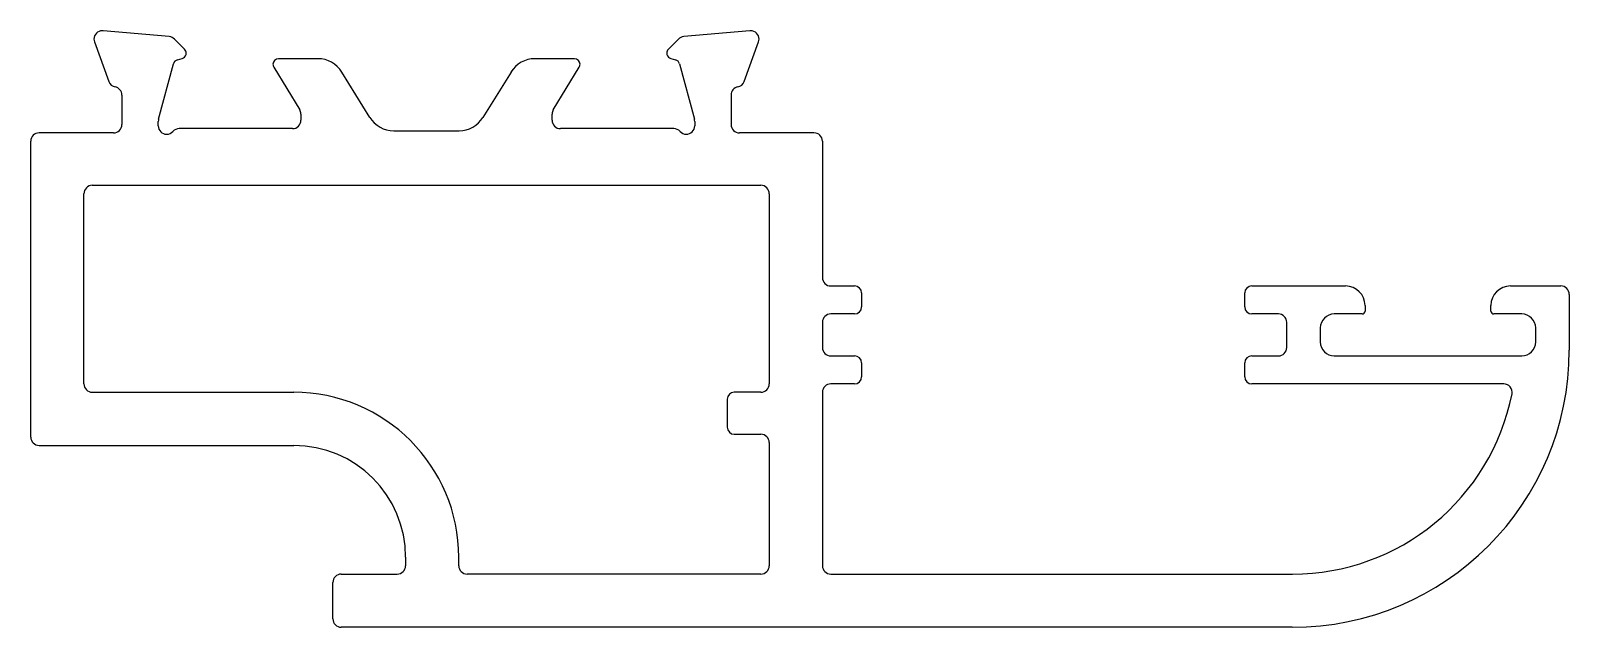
# Model space of a CAD drawing. Extents: x 799.1 to 854.1, y 512.8 to 534.2.
import ezdxf

# ---------------------------------------------------------------- set-up
doc = ezdxf.new("R2010")
doc.units = 0
doc.layers.get('0').update_dxf_attribs({"linetype": 'CONTINUOUS'})

msp = doc.modelspace()

# ---------------------------------------------------------------- linework, layer by layer
at = {"color": 0}
for p, q in [((804.081, 533.957), (801.716, 534.164)), ((824.839, 534.164), (822.474, 533.957)), ((801.407, 533.764), (801.921, 532.352)), ((804.631, 533.506), (804.267, 533.87)), ((822.288, 533.87), (821.924, 533.506)), ((824.634, 532.352), (825.148, 533.764)), ((803.7, 531.003), (804.231, 532.985)), ((804.372, 533.126), (804.541, 533.172)), ((809.395, 533.165), (807.989, 533.165)), ((818.566, 533.165), (817.152, 533.165)), ((822.014, 533.172), (822.183, 533.126)), ((822.324, 532.985), (822.855, 531.003)), ((807.819, 532.861), (808.745, 531.342)), ((811.251, 531.069), (810.249, 532.686)), ((816.299, 532.686), (815.296, 531.069)), ((817.81, 531.342), (818.736, 532.861)), ((802.389, 531.865), (802.389, 530.815)), ((824.166, 531.865), (824.166, 530.815)), ((803.689, 530.765), (803.689, 530.925)), ((808.789, 531.186), (808.789, 530.965)), ((817.766, 530.965), (817.766, 531.186)), ((822.866, 530.925), (822.866, 530.765)), ((799.131, 519.64), (799.131, 530.215)), ((802.089, 530.515), (799.431, 530.515)), ((808.489, 530.665), (804.437, 530.665)), ((812.105, 530.59), (814.443, 530.59)), ((822.118, 530.665), (818.066, 530.665)), ((827.131, 530.515), (824.466, 530.515)), ((827.431, 530.215), (827.431, 525.34)), ((801.331, 528.64), (825.231, 528.64)), ((801.031, 521.54), (801.031, 528.34)), ((825.531, 528.34), (825.531, 521.54)), ((827.731, 525.04), (828.581, 525.04)), ((828.831, 524.79), (828.831, 524.29)), ((842.531, 524.29), (842.531, 524.79)), ((842.781, 525.04), (846.131, 525.04)), ((852.031, 525.04), (853.831, 525.04)), ((854.131, 524.74), (854.131, 522.74)), ((846.831, 524.34), (846.831, 524.14)), ((851.331, 524.14), (851.331, 524.34)), ((827.431, 523.74), (827.431, 522.84)), ((828.581, 524.04), (827.731, 524.04)), ((843.731, 524.04), (842.781, 524.04)), ((844.031, 522.84), (844.031, 523.74)), ((846.731, 524.04), (845.731, 524.04)), ((852.431, 524.04), (851.431, 524.04)), ((845.231, 523.54), (845.231, 523.04)), ((852.931, 523.04), (852.931, 523.54)), ((827.731, 522.54), (828.581, 522.54)), ((842.781, 522.54), (843.731, 522.54)), ((845.731, 522.54), (852.431, 522.54)), ((828.831, 522.29), (828.831, 521.79)), ((842.531, 521.79), (842.531, 522.29)), ((828.581, 521.54), (827.731, 521.54)), ((851.791, 521.54), (842.781, 521.54)), ((801.331, 521.24), (808.531, 521.24)), ((824.031, 520.99), (824.031, 519.99)), ((825.231, 521.24), (824.281, 521.24)), ((827.431, 521.24), (827.431, 515.04)), ((799.431, 519.34), (808.531, 519.34)), ((824.281, 519.74), (825.231, 519.74)), ((825.531, 519.44), (825.531, 515.04)), ((812.531, 515.34), (812.531, 515.14)), ((812.531, 515.14), (812.531, 515.04)), ((814.431, 515.04), (814.431, 515.34)), ((809.931, 513.14), (809.931, 514.44)), ((810.231, 514.74), (812.231, 514.74)), ((825.231, 514.74), (814.731, 514.74)), ((827.731, 514.74), (844.238, 514.74)), ((816.031, 512.84), (810.231, 512.84)), ((844.231, 512.84), (816.031, 512.84))]:
    msp.add_line(p, q, dxfattribs=at)
for centre, radius, start, end in [((801.689, 533.865), 0.3, 90, 180), ((801.689, 533.865), 0.3, 85, 90), ((824.866, 533.865), 0.3, 90, 95), ((824.866, 533.865), 0.3, 0, 90), ((801.671, 533.862), 0.281, 179.336, 200.2803), ((804.055, 533.658), 0.3, 45, 85), ((804.489, 533.365), 0.2, 360, 45), ((822.066, 533.365), 0.2, 135, 180), ((822.5, 533.658), 0.3, 95, 135), ((824.884, 533.862), 0.281, 339.7197, 0.664), ((804.424, 532.933), 0.2, 105, 165), ((804.489, 533.365), 0.2, 285, 345), ((804.489, 533.365), 0.2, 345, 0), ((807.989, 532.965), 0.2, 90, 180), ((807.989, 532.965), 0.2, 180, 211.3955), ((809.395, 532.165), 1, 31.4, 90), ((817.152, 532.165), 1, 90, 148.6), ((818.566, 532.965), 0.2, 0, 90), ((818.566, 532.965), 0.2, 328.6045, 360), ((822.066, 533.365), 0.2, 180, 195), ((822.066, 533.365), 0.2, 195, 255), ((822.131, 532.933), 0.2, 15, 75), ((802.203, 532.454), 0.3, 200, 259.0957), ((802.089, 531.865), 0.3, 0, 79.0957), ((824.466, 531.865), 0.3, 100.9043, 180), ((824.352, 532.454), 0.3, 280.9043, 340), ((808.489, 531.186), 0.3, 0, 31.3955), ((818.066, 531.186), 0.3, 148.6045, 180), ((802.089, 530.815), 0.3, 270, 0), ((803.989, 530.925), 0.3, 165, 180), ((803.989, 530.765), 0.3, 180, 270), ((808.489, 530.965), 0.3, 270, 0), ((812.105, 531.59), 1, 211.4, 270), ((814.443, 531.59), 1, 270, 328.6), ((818.065, 530.964), 0.299, 179.9014, 270.0986), ((822.566, 530.765), 0.3, 270, 0), ((822.566, 530.925), 0.3, 0, 15), ((824.466, 530.815), 0.3, 180, 270), ((799.431, 530.215), 0.3, 90, 180), ((803.989, 530.765), 0.3, 270, 318.1897), ((804.437, 530.365), 0.3, 90, 138.1897), ((822.118, 530.365), 0.3, 41.8103, 90), ((822.566, 530.765), 0.3, 221.8103, 270), ((827.131, 530.215), 0.3, 0, 90), ((801.331, 528.34), 0.3, 90, 180), ((825.231, 528.34), 0.3, 0, 90), ((827.731, 525.34), 0.3, 180, 270), ((828.581, 524.79), 0.25, 360, 90), ((842.781, 524.79), 0.25, 90, 180), ((846.131, 524.34), 0.7, 360, 90), ((852.031, 524.34), 0.7, 90, 180), ((853.831, 524.74), 0.3, 0, 90), ((828.581, 524.29), 0.25, 270, 360), ((842.781, 524.29), 0.25, 180, 270), ((827.731, 523.74), 0.3, 90, 180), ((843.731, 523.74), 0.3, 0, 90), ((845.731, 523.54), 0.5, 90, 180), ((846.731, 524.14), 0.1, 270, 0), ((851.431, 524.14), 0.1, 180, 270), ((852.431, 523.54), 0.5, 0, 90), ((827.731, 522.84), 0.3, 180, 270), ((828.581, 522.29), 0.25, 0, 90), ((842.781, 522.29), 0.25, 90, 180), ((843.731, 522.84), 0.3, 270, 0), ((844.231, 522.74), 9.9, 270, 360), ((845.731, 523.04), 0.5, 180, 270), ((852.431, 523.04), 0.5, 270, 0), ((801.331, 521.54), 0.3, 180, 270), ((825.231, 521.54), 0.3, 270, 0), ((827.731, 521.24), 0.3, 90, 180), ((828.581, 521.79), 0.25, 270, 0), ((842.781, 521.79), 0.25, 180, 270), ((851.791, 521.24), 0.3, 348.7667, 90), ((808.531, 515.34), 5.9, 0, 90), ((824.281, 520.99), 0.25, 90, 180), ((844.238, 522.74), 8, 270, 348.7667), ((824.281, 519.99), 0.25, 180, 270), ((799.431, 519.64), 0.3, 180, 270), ((808.531, 515.34), 4, 0, 90), ((825.231, 519.44), 0.3, 0, 90), ((812.231, 515.04), 0.3, 270, 0), ((814.731, 515.04), 0.3, 180, 270), ((825.231, 515.04), 0.3, 270, 0), ((827.731, 515.04), 0.3, 180, 270), ((810.231, 514.44), 0.3, 90, 180), ((810.231, 513.14), 0.3, 180, 270)]:
    msp.add_arc(centre, radius, start, end, dxfattribs=at)

doc.saveas('drawing.dxf')
